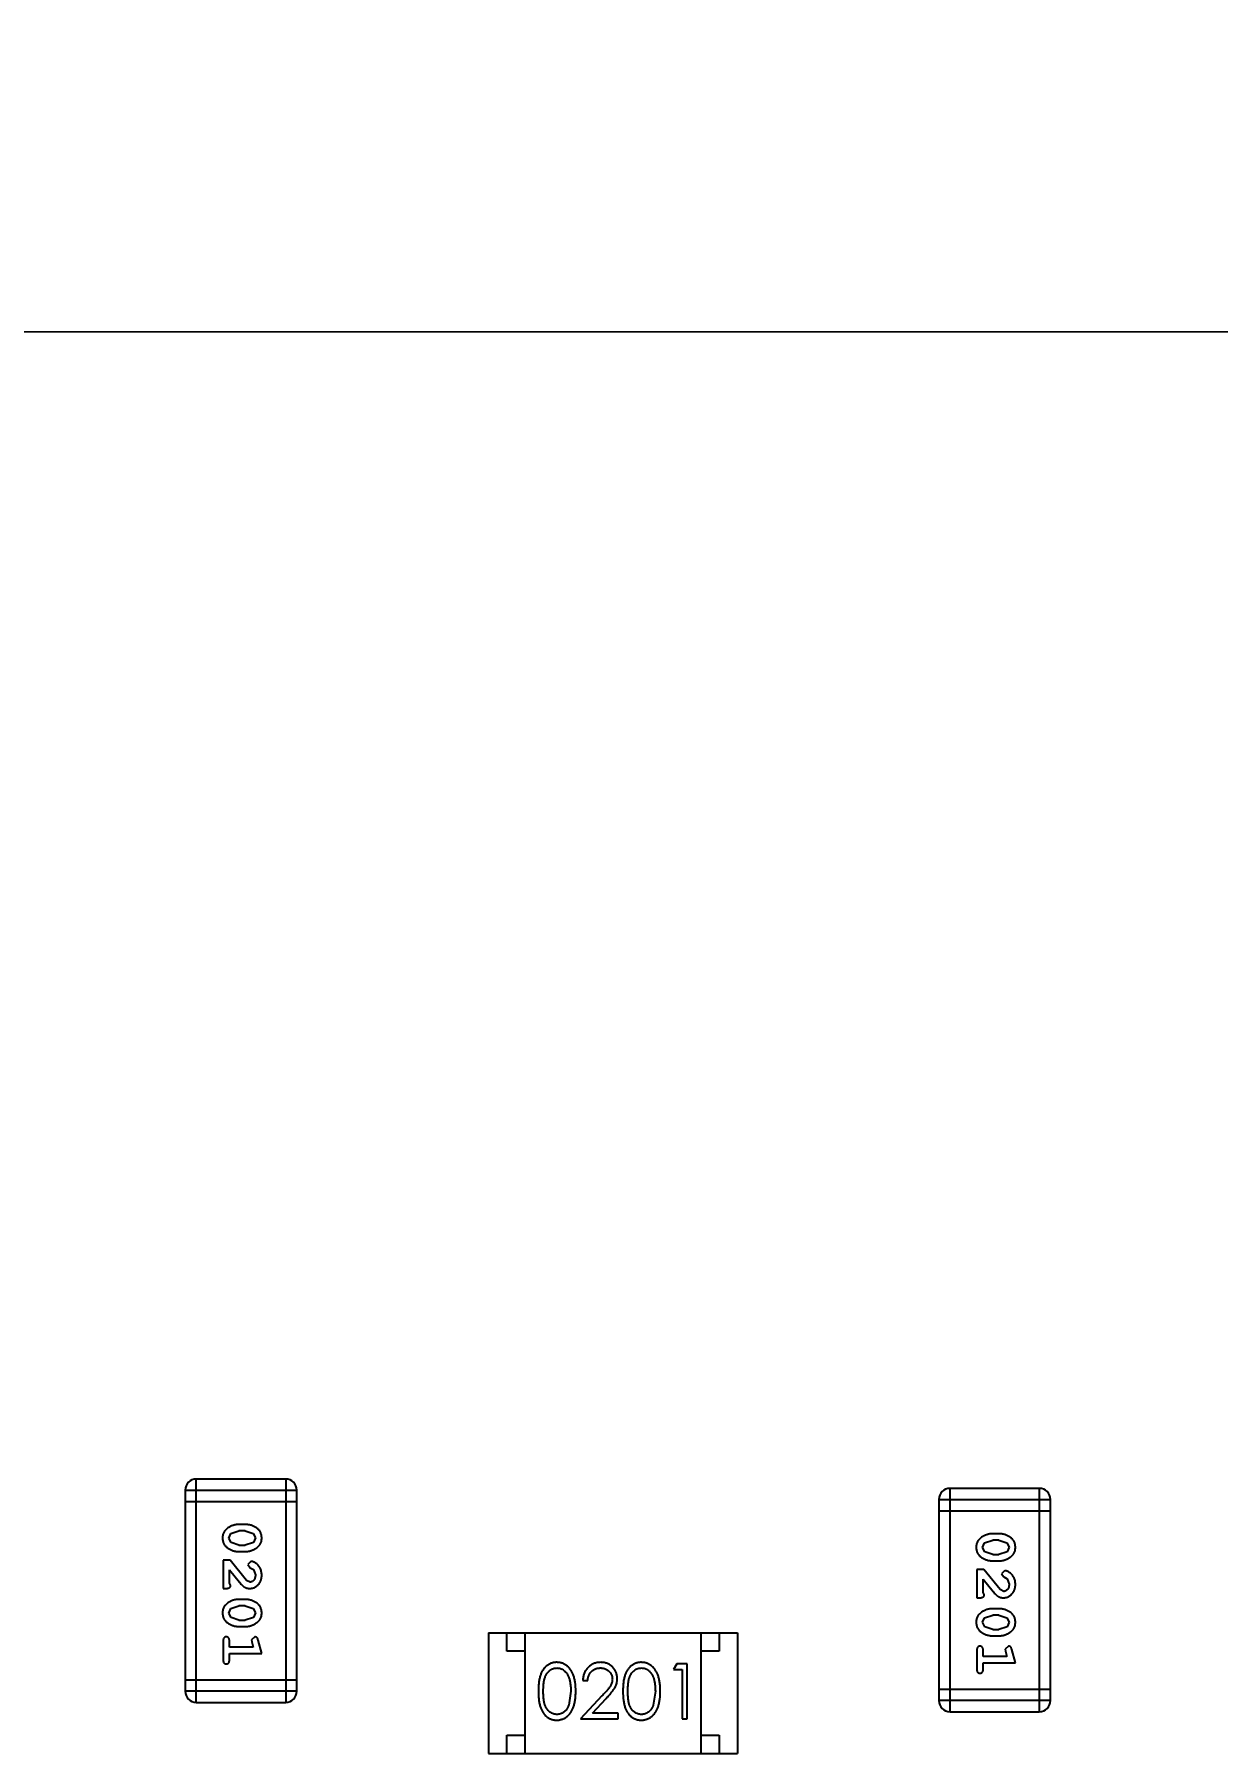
# Model space of a CAD drawing. Header units: millimetres. Extents: x -67 to 102, y -58 to 29.
# Drawn here: x 53.319 to 56.549, y 3.088 to 7.779 of the extents above; entities that cross this region are included whole.
import ezdxf

# ---------------------------------------------------------------- set-up
doc = ezdxf.new("R2010")
doc.units = ezdxf.units.MM
doc.header["$LTSCALE"] = 1.21
doc.header["$MEASUREMENT"] = 0
doc.header["$PDMODE"] = 3
doc.header["$PDSIZE"] = 0.3125
doc.layers.get('0').update_dxf_attribs({"linetype": 'CONTINUOUS'})
doc.layers.get('DEFPOINTS').update_dxf_attribs({"linetype": 'CONTINUOUS'})
doc.layers.add('Dim', color=3, linetype='CONTINUOUS', lineweight=25)
doc.styles.get("Standard").update_dxf_attribs({"font": 'txt', "width": 0.8})
doc.dimstyles.get("Standard").update_dxf_attribs({"dimtxt": 0.15625, "dimasz": 0.1875, "dimexe": 0.125, "dimexo": 0.0625, "dimgap": 0.09, "dimtad": 0, "dimtih": 1, "dimtoh": 1, "dimzin": 4, "dimdsep": 46, "dimtxsty": 'Standard', "dimblk": '_FILLED', "dimblk1": '_FILLED', "dimblk2": '_FILLED', "dimcen": 0.09, "dimazin": 1, "dimtp": 0.01, "dimtm": 0.01, "dimtfac": 1, "dimtofl": 0, "dimtmove": 0, "dimatfit": 3, "dimldrblk": '_FILLED', "dimfxl": 1, "dimtolj": 1, "dimtzin": 4, "dimarcsym": 0})

# ---------------------------------------------------------------- blocks, each defined once
blk = doc.blocks.new('_FILLED')
at = {"color": 0, "linetype": 'ByBlock'}
blk.add_solid([(0, 0), (-1, 0.1667), (-1, -0.1667)], dxfattribs=at)
blk = doc.blocks.new('*D35')
at = {"color": 0, "linetype": 'ByBlock', "lineweight": -2}
for p, q in [((47.5921, 4.0222), (47.5921, 16.9785)), ((76.5924, 4.0237), (76.5924, 16.9785)), ((47.5921, 16.8535), (59.0689, 16.8535)), ((76.5924, 16.8535), (65.1156, 16.8535))]:
    blk.add_line(p, q, dxfattribs=at)
at = {"layer": 'DEFPOINTS', "color": 0, "linetype": 'ByBlock'}
for p in [(47.5921, 3.9597), (76.5924, 3.9612)]:
    blk.add_point(p, dxfattribs=at)
at = {"color": 0, "linetype": 'ByBlock', "lineweight": -2, "xscale": 2, "yscale": 2, "zscale": 2, "rotation": 180}
blk.add_blockref('_FILLED', (47.5921, 16.8535), dxfattribs=at)
at = {"color": 0, "linetype": 'ByBlock', "lineweight": -2, "xscale": 2, "yscale": 2, "zscale": 2}
blk.add_blockref('_FILLED', (76.5924, 16.8535), dxfattribs=at)
at = {"color": 0, "linetype": 'ByBlock', "lineweight": -2, "insert": (62.0923, 16.8535), "char_height": 2, "attachment_point": 5}
blk.add_mtext('\\A1;29.00', dxfattribs=at)
blk = doc.blocks.new('*D39')
at = {"color": 0, "linetype": 'ByBlock', "lineweight": -2}
for p, q in [((44.5924, 6.0237), (44.5924, 21.1013)), ((79.601, 6.0237), (79.601, 21.1013)), ((44.5924, 20.9763), (59.74, 20.9763)), ((79.601, 20.9763), (64.4534, 20.9763))]:
    blk.add_line(p, q, dxfattribs=at)
at = {"layer": 'DEFPOINTS', "color": 0, "linetype": 'ByBlock'}
for p in [(44.5924, 5.9612), (79.601, 5.9612)]:
    blk.add_point(p, dxfattribs=at)
at = {"color": 0, "linetype": 'ByBlock', "lineweight": -2, "xscale": 2, "yscale": 2, "zscale": 2, "rotation": 180}
blk.add_blockref('_FILLED', (44.5924, 20.9763), dxfattribs=at)
at = {"color": 0, "linetype": 'ByBlock', "lineweight": -2, "xscale": 2, "yscale": 2, "zscale": 2}
blk.add_blockref('_FILLED', (79.601, 20.9763), dxfattribs=at)
at = {"color": 0, "linetype": 'ByBlock', "lineweight": -2, "insert": (62.0967, 20.9763), "char_height": 2, "attachment_point": 5}
blk.add_mtext('\\A1;35.0', dxfattribs=at)

msp = doc.modelspace()

# ---------------------------------------------------------------- linework, layer by layer
at = {"color": 7, "linetype": 'Continuous'}
for p, q in [((78.5924, 6.9612), (45.5924, 6.9698)), ((53.7309, 3.8065), (53.7309, 3.2578)), ((53.7309, 3.8065), (54.0357, 3.8065)), ((53.7614, 3.2273), (53.7614, 3.8369)), ((54.0053, 3.8369), (53.7614, 3.8369)), ((54.0053, 3.8369), (54.0053, 3.2273)), ((54.0357, 3.2578), (54.0357, 3.8065)), ((55.8188, 3.2019), (55.8188, 3.8115)), ((56.0626, 3.8115), (55.8188, 3.8115)), ((56.0626, 3.8115), (56.0626, 3.2019)), ((53.7309, 3.776), (54.0357, 3.776)), ((55.7883, 3.7811), (55.7883, 3.2324)), ((55.7883, 3.7811), (56.0931, 3.7811)), ((56.0931, 3.2324), (56.0931, 3.7811)), ((53.8954, 3.713), (53.8776, 3.713)), ((55.7883, 3.7506), (56.0931, 3.7506)), ((53.8503, 3.676), (53.8556, 3.6881)), ((53.8561, 3.6637), (53.8503, 3.676)), ((53.8556, 3.6881), (53.8779, 3.6957)), ((53.8779, 3.6564), (53.8561, 3.6637)), ((53.8951, 3.6957), (53.8779, 3.6957)), ((53.8951, 3.6957), (53.9169, 3.6885)), ((53.9174, 3.664), (53.8951, 3.6564)), ((53.9169, 3.6885), (53.9227, 3.6761)), ((53.9227, 3.6761), (53.9174, 3.664)), ((55.9077, 3.6506), (55.913, 3.6627)), ((55.913, 3.6627), (55.9353, 3.6703)), ((55.9527, 3.6877), (55.935, 3.6877)), ((55.9525, 3.6703), (55.9353, 3.6703)), ((55.9525, 3.6703), (55.9742, 3.6631)), ((55.9742, 3.6631), (55.98, 3.6507)), ((53.8346, 3.6155), (53.8346, 3.5384)), ((53.8534, 3.6155), (53.8346, 3.6155)), ((53.8984, 3.5605), (53.8534, 3.6155)), ((53.8776, 3.6391), (53.8954, 3.6391)), ((53.8779, 3.6564), (53.8951, 3.6564)), ((55.9135, 3.6383), (55.9077, 3.6506)), ((55.9353, 3.631), (55.9135, 3.6383)), ((55.935, 3.6137), (55.9527, 3.6137)), ((55.9353, 3.631), (55.9525, 3.631)), ((55.9748, 3.6386), (55.9525, 3.631)), ((55.98, 3.6507), (55.9748, 3.6386)), ((53.8519, 3.5526), (53.8519, 3.5888)), ((53.8519, 3.5888), (53.8789, 3.5552)), ((53.9106, 3.6124), (53.9022, 3.6035)), ((53.9022, 3.6035), (53.9088, 3.5951)), ((53.9088, 3.5951), (53.9173, 3.5901)), ((53.9173, 3.5901), (53.9227, 3.5752)), ((55.8919, 3.5901), (55.8919, 3.513)), ((55.9108, 3.5901), (55.8919, 3.5901)), ((55.9558, 3.5351), (55.9108, 3.5901)), ((55.968, 3.587), (55.9596, 3.5781)), ((55.9596, 3.5781), (55.9661, 3.5697)), ((55.9661, 3.5697), (55.9747, 3.5647)), ((53.8346, 3.5384), (53.8424, 3.5384)), ((53.855, 3.5471), (53.8519, 3.5526)), ((53.9081, 3.5557), (53.8984, 3.5605)), ((55.9092, 3.5272), (55.9092, 3.5634)), ((55.9092, 3.5634), (55.9363, 3.5298)), ((55.9124, 3.5217), (55.9092, 3.5272)), ((55.9655, 3.5303), (55.9558, 3.5351)), ((55.9747, 3.5647), (55.98, 3.5498)), ((53.8503, 3.4714), (53.8556, 3.4836)), ((53.8556, 3.4836), (53.8779, 3.4912)), ((53.8954, 3.5085), (53.8776, 3.5085)), ((53.8951, 3.4912), (53.8779, 3.4912)), ((53.8951, 3.4912), (53.9169, 3.484)), ((53.9169, 3.484), (53.9227, 3.4716)), ((55.8919, 3.513), (55.8998, 3.513)), ((55.9527, 3.4831), (55.935, 3.4831)), ((53.8561, 3.4592), (53.8503, 3.4714)), ((53.8779, 3.4519), (53.8561, 3.4592)), ((53.8776, 3.4346), (53.8954, 3.4346)), ((53.8779, 3.4519), (53.8951, 3.4519)), ((53.9174, 3.4595), (53.8951, 3.4519)), ((53.9227, 3.4716), (53.9174, 3.4595)), ((55.9077, 3.4461), (55.913, 3.4582)), ((55.9135, 3.4338), (55.9077, 3.4461)), ((55.913, 3.4582), (55.9353, 3.4658)), ((55.9353, 3.4265), (55.9135, 3.4338)), ((55.9525, 3.4658), (55.9353, 3.4658)), ((55.9353, 3.4265), (55.9525, 3.4265)), ((55.9525, 3.4658), (55.9742, 3.4586)), ((55.9748, 3.4341), (55.9525, 3.4265)), ((55.9742, 3.4586), (55.98, 3.4462)), ((55.98, 3.4462), (55.9748, 3.4341)), ((53.8346, 3.3953), (53.8346, 3.3434)), ((53.8519, 3.378), (53.8519, 3.3953)), ((53.9209, 3.4063), (53.9117, 3.3984)), ((53.9117, 3.3984), (53.9127, 3.393)), ((53.9127, 3.393), (53.9168, 3.378)), ((53.94, 3.3607), (53.9301, 3.3972)), ((54.5591, 3.4177), (54.5591, 3.0877)), ((54.5591, 3.4177), (55.2391, 3.4177)), ((54.6091, 3.3677), (54.6091, 3.4177)), ((54.6591, 3.0877), (54.6591, 3.4177)), ((55.1391, 3.0877), (55.1391, 3.4177)), ((55.1891, 3.4177), (55.1891, 3.3677)), ((55.2391, 3.4177), (55.2391, 3.0877)), ((55.935, 3.4092), (55.9527, 3.4092)), ((55.9783, 3.3809), (55.969, 3.373)), ((53.9168, 3.378), (53.8519, 3.378)), ((53.8519, 3.3434), (53.8519, 3.3607)), ((53.8519, 3.3607), (53.94, 3.3607)), ((54.6591, 3.3677), (54.6091, 3.3677)), ((55.0732, 3.333), (55.0644, 3.3176)), ((55.1009, 3.333), (55.0732, 3.333)), ((55.1009, 3.183), (55.1009, 3.333)), ((55.1891, 3.3677), (55.1391, 3.3677)), ((55.8919, 3.3699), (55.8919, 3.318)), ((55.9092, 3.3526), (55.9092, 3.3699)), ((55.9742, 3.3526), (55.9092, 3.3526)), ((55.9092, 3.318), (55.9092, 3.3353)), ((55.9092, 3.3353), (55.9973, 3.3353)), ((55.969, 3.373), (55.9701, 3.3676)), ((55.9701, 3.3676), (55.9742, 3.3526)), ((55.9973, 3.3353), (55.9875, 3.3718)), ((54.0357, 3.2883), (53.7309, 3.2883)), ((54.8163, 3.2868), (54.8298, 3.2868)), ((55.0644, 3.3176), (55.0875, 3.3176)), ((55.0875, 3.3176), (55.0875, 3.183)), ((54.0357, 3.2578), (53.7309, 3.2578)), ((54.7836, 3.258), (54.7779, 3.2203)), ((54.8687, 3.245), (54.8105, 3.183)), ((54.8427, 3.1983), (54.8802, 3.2384)), ((55.0144, 3.258), (55.0087, 3.2203)), ((56.0931, 3.2629), (55.7883, 3.2629)), ((53.7614, 3.2273), (54.0053, 3.2273)), ((54.9125, 3.1983), (54.8427, 3.1983)), ((54.9125, 3.183), (54.9125, 3.1983)), ((56.0931, 3.2324), (55.7883, 3.2324)), ((55.8188, 3.2019), (56.0626, 3.2019)), ((54.8105, 3.183), (54.9125, 3.183)), ((55.0875, 3.183), (55.1009, 3.183)), ((54.6091, 3.0877), (54.6091, 3.1377)), ((54.6091, 3.1377), (54.6591, 3.1377)), ((55.1391, 3.1377), (55.1891, 3.1377)), ((55.1891, 3.1377), (55.1891, 3.0877)), ((54.5591, 3.0877), (55.2391, 3.0877))]:
    msp.add_line(p, q, dxfattribs=at)
for centre, start, end in [((53.7614, 3.8065), 90, 180), ((54.0053, 3.8065), 0, 90), ((55.8188, 3.7811), 90, 180), ((56.0626, 3.7811), 0, 90), ((53.7614, 3.2578), 180, 270), ((54.0053, 3.2578), 270, 0), ((55.8188, 3.2324), 180, 270), ((56.0626, 3.2324), 270, 0)]:
    msp.add_arc(centre, 0.0305, start, end, dxfattribs=at)
for points, knots in [([(53.8776, 3.713), (53.8765, 3.713), (53.8744, 3.713), (53.8712, 3.7127), (53.8681, 3.7122), (53.865, 3.7115), (53.862, 3.7106), (53.859, 3.7095), (53.856, 3.7082), (53.8531, 3.7068), (53.8504, 3.7052), (53.8478, 3.7036), (53.8455, 3.7019), (53.8434, 3.7003), (53.8416, 3.6986), (53.8399, 3.6969), (53.8385, 3.6951), (53.8369, 3.6928), (53.8353, 3.6896), (53.834, 3.6854), (53.8331, 3.6808), (53.833, 3.6776), (53.833, 3.676)], [0, 0, 0, 0, 0.049886, 0.09882, 0.148132, 0.19689, 0.246038, 0.295176, 0.345305, 0.395692, 0.445312, 0.491875, 0.535813, 0.577009, 0.616081, 0.652689, 0.687585, 0.720206, 0.785062, 0.85223, 0.923759, 1, 1, 1, 1]), ([(53.94, 3.6762), (53.9399, 3.6777), (53.9399, 3.6805), (53.9391, 3.6846), (53.938, 3.6884), (53.9364, 3.692), (53.9344, 3.6953), (53.9319, 3.6983), (53.9289, 3.7011), (53.9255, 3.7036), (53.9219, 3.7058), (53.9182, 3.7077), (53.9145, 3.7094), (53.9108, 3.7107), (53.907, 3.7118), (53.9031, 3.7125), (53.8993, 3.713), (53.8967, 3.713), (53.8954, 3.713)], [0, 0, 0, 0, 0.06692, 0.130834, 0.19258, 0.252759, 0.312631, 0.373411, 0.436359, 0.501894, 0.568244, 0.632472, 0.69556, 0.757163, 0.818592, 0.878885, 0.939235, 1, 1, 1, 1]), ([(53.833, 3.676), (53.833, 3.6746), (53.8331, 3.6717), (53.8338, 3.6676), (53.8349, 3.6638), (53.8365, 3.6602), (53.8386, 3.6569), (53.8411, 3.6539), (53.844, 3.6511), (53.8474, 3.6486), (53.851, 3.6464), (53.8547, 3.6445), (53.8584, 3.6428), (53.8622, 3.6414), (53.866, 3.6404), (53.8698, 3.6396), (53.8737, 3.6392), (53.8763, 3.6391), (53.8776, 3.6391)], [0, 0, 0, 0, 0.067217, 0.131051, 0.19272, 0.252824, 0.312745, 0.373449, 0.436041, 0.501494, 0.567761, 0.632087, 0.695096, 0.757109, 0.817993, 0.878657, 0.939311, 1, 1, 1, 1]), ([(53.8954, 3.6391), (53.8964, 3.6391), (53.8986, 3.6392), (53.9018, 3.6395), (53.9049, 3.64), (53.908, 3.6407), (53.9111, 3.6416), (53.9141, 3.6427), (53.917, 3.644), (53.9199, 3.6455), (53.9226, 3.6471), (53.9252, 3.6487), (53.9275, 3.6504), (53.9296, 3.652), (53.9315, 3.6538), (53.9331, 3.6555), (53.9345, 3.6572), (53.9361, 3.6596), (53.9377, 3.6627), (53.939, 3.6669), (53.9398, 3.6715), (53.9399, 3.6746), (53.94, 3.6762)], [0, 0, 0, 0, 0.049855, 0.099516, 0.148482, 0.19758, 0.246804, 0.296268, 0.346517, 0.397047, 0.446826, 0.49336, 0.537801, 0.579207, 0.617974, 0.654833, 0.689171, 0.722088, 0.786392, 0.853518, 0.924186, 1, 1, 1, 1]), ([(55.935, 3.6877), (55.9339, 3.6876), (55.9318, 3.6876), (55.9286, 3.6873), (55.9255, 3.6868), (55.9224, 3.6861), (55.9193, 3.6852), (55.9163, 3.6841), (55.9134, 3.6828), (55.9105, 3.6814), (55.9078, 3.6798), (55.9052, 3.6782), (55.9029, 3.6765), (55.9008, 3.6749), (55.8989, 3.6732), (55.8973, 3.6715), (55.8959, 3.6697), (55.8943, 3.6674), (55.8926, 3.6642), (55.8913, 3.66), (55.8905, 3.6554), (55.8904, 3.6523), (55.8904, 3.6506)], [0, 0, 0, 0, 0.049886, 0.09882, 0.148132, 0.19689, 0.246038, 0.295176, 0.345305, 0.395692, 0.445312, 0.491875, 0.535813, 0.577009, 0.616081, 0.652689, 0.687585, 0.720206, 0.785062, 0.85223, 0.923759, 1, 1, 1, 1]), ([(55.9973, 3.6509), (55.9973, 3.6523), (55.9972, 3.6551), (55.9965, 3.6592), (55.9954, 3.663), (55.9938, 3.6666), (55.9917, 3.6699), (55.9892, 3.6729), (55.9863, 3.6757), (55.9829, 3.6782), (55.9793, 3.6804), (55.9756, 3.6823), (55.9719, 3.684), (55.9681, 3.6853), (55.9643, 3.6864), (55.9605, 3.6871), (55.9566, 3.6876), (55.954, 3.6876), (55.9527, 3.6877)], [0, 0, 0, 0, 0.06692, 0.130834, 0.19258, 0.252759, 0.312631, 0.373411, 0.436359, 0.501894, 0.568244, 0.632472, 0.69556, 0.757163, 0.818592, 0.878885, 0.939235, 1, 1, 1, 1]), ([(55.8904, 3.6506), (55.8904, 3.6492), (55.8905, 3.6463), (55.8912, 3.6423), (55.8923, 3.6384), (55.8939, 3.6348), (55.8959, 3.6315), (55.8984, 3.6285), (55.9014, 3.6257), (55.9048, 3.6232), (55.9084, 3.621), (55.912, 3.6191), (55.9158, 3.6174), (55.9195, 3.6161), (55.9233, 3.615), (55.9272, 3.6143), (55.9311, 3.6138), (55.9337, 3.6137), (55.935, 3.6137)], [0, 0, 0, 0, 0.067217, 0.131051, 0.19272, 0.252824, 0.312745, 0.373449, 0.436041, 0.501494, 0.567761, 0.632087, 0.695096, 0.757109, 0.817993, 0.878657, 0.939311, 1, 1, 1, 1]), ([(55.9527, 3.6137), (55.9538, 3.6137), (55.9559, 3.6138), (55.9591, 3.6141), (55.9623, 3.6146), (55.9654, 3.6153), (55.9684, 3.6162), (55.9714, 3.6173), (55.9744, 3.6186), (55.9773, 3.6201), (55.98, 3.6217), (55.9826, 3.6233), (55.9849, 3.625), (55.987, 3.6267), (55.9888, 3.6284), (55.9905, 3.6301), (55.9919, 3.6318), (55.9935, 3.6342), (55.9951, 3.6374), (55.9964, 3.6415), (55.9972, 3.6461), (55.9973, 3.6492), (55.9973, 3.6509)], [0, 0, 0, 0, 0.049855, 0.099516, 0.148482, 0.19758, 0.246804, 0.296268, 0.346517, 0.397047, 0.446826, 0.49336, 0.537801, 0.579207, 0.617974, 0.654833, 0.689171, 0.722088, 0.786392, 0.853518, 0.924186, 1, 1, 1, 1]), ([(53.9072, 3.5384), (53.9083, 3.5385), (53.9105, 3.5385), (53.9138, 3.539), (53.9169, 3.5398), (53.9198, 3.5409), (53.9227, 3.5424), (53.9254, 3.5442), (53.928, 3.5463), (53.9304, 3.5487), (53.9327, 3.5513), (53.9346, 3.5542), (53.9363, 3.5572), (53.9377, 3.5604), (53.9387, 3.5639), (53.9394, 3.5674), (53.9399, 3.5712), (53.9399, 3.5738), (53.94, 3.5751)], [0, 0, 0, 0, 0.060981, 0.120256, 0.178148, 0.236115, 0.293993, 0.352864, 0.413358, 0.476056, 0.539296, 0.602396, 0.665116, 0.728325, 0.792919, 0.859317, 0.928302, 1, 1, 1, 1]), ([(53.9227, 3.5752), (53.9226, 3.5738), (53.9225, 3.5711), (53.9217, 3.5673), (53.9203, 3.5639), (53.9184, 3.561), (53.9161, 3.5587), (53.9136, 3.557), (53.9109, 3.5559), (53.9091, 3.5558), (53.9081, 3.5557)], [0, 0, 0, 0, 0.156344, 0.299348, 0.4327, 0.561, 0.682299, 0.791883, 0.89611, 1, 1, 1, 1]), ([(53.94, 3.5751), (53.9399, 3.5768), (53.9398, 3.5802), (53.9389, 3.5851), (53.9375, 3.5898), (53.9355, 3.5943), (53.9331, 3.5985), (53.9302, 3.6021), (53.927, 3.6053), (53.9234, 3.6078), (53.9198, 3.6097), (53.9165, 3.6112), (53.9135, 3.6121), (53.9115, 3.6123), (53.9106, 3.6124)], [0, 0, 0, 0, 0.098286, 0.193983, 0.289056, 0.384352, 0.477435, 0.566197, 0.652355, 0.737986, 0.818188, 0.887401, 0.94802, 1, 1, 1, 1]), ([(55.9973, 3.5497), (55.9973, 3.5514), (55.9972, 3.5548), (55.9963, 3.5597), (55.9949, 3.5644), (55.9929, 3.5689), (55.9905, 3.5731), (55.9876, 3.5767), (55.9843, 3.5799), (55.9808, 3.5824), (55.9772, 3.5844), (55.9739, 3.5858), (55.9709, 3.5868), (55.9689, 3.5869), (55.968, 3.587)], [0, 0, 0, 0, 0.098286, 0.193983, 0.289056, 0.384352, 0.477435, 0.566197, 0.652355, 0.737986, 0.818188, 0.887401, 0.94802, 1, 1, 1, 1]), ([(53.8424, 3.5384), (53.8435, 3.5384), (53.8455, 3.5385), (53.8482, 3.5389), (53.8504, 3.5396), (53.8522, 3.5407), (53.8535, 3.542), (53.8544, 3.5435), (53.8549, 3.5452), (53.855, 3.5464), (53.855, 3.5471)], [0, 0, 0, 0, 0.1844, 0.34094, 0.473574, 0.586824, 0.690029, 0.789175, 0.890445, 1, 1, 1, 1]), ([(53.8789, 3.5552), (53.8797, 3.5543), (53.8812, 3.5526), (53.8834, 3.5502), (53.8855, 3.5481), (53.8875, 3.5463), (53.8894, 3.5446), (53.8911, 3.5433), (53.8928, 3.5422), (53.8948, 3.5411), (53.8974, 3.54), (53.9005, 3.5391), (53.9038, 3.5385), (53.9061, 3.5385), (53.9072, 3.5384)], [0, 0, 0, 0, 0.103002, 0.197728, 0.285279, 0.365235, 0.437224, 0.502446, 0.560545, 0.611446, 0.707576, 0.80349, 0.900532, 1, 1, 1, 1]), ([(55.8998, 3.513), (55.9009, 3.5131), (55.9028, 3.5131), (55.9056, 3.5135), (55.9078, 3.5142), (55.9095, 3.5153), (55.9108, 3.5166), (55.9117, 3.5181), (55.9123, 3.5198), (55.9124, 3.521), (55.9124, 3.5217)], [0, 0, 0, 0, 0.1844, 0.34094, 0.473574, 0.586824, 0.690029, 0.789175, 0.890445, 1, 1, 1, 1]), ([(55.9363, 3.5298), (55.9371, 3.5289), (55.9385, 3.5272), (55.9408, 3.5249), (55.9429, 3.5227), (55.9449, 3.5209), (55.9467, 3.5193), (55.9485, 3.5179), (55.9501, 3.5168), (55.9522, 3.5157), (55.9547, 3.5146), (55.9579, 3.5137), (55.9612, 3.5131), (55.9634, 3.5131), (55.9646, 3.513)], [0, 0, 0, 0, 0.103002, 0.197728, 0.285279, 0.365235, 0.437224, 0.502446, 0.560545, 0.611446, 0.707576, 0.80349, 0.900532, 1, 1, 1, 1]), ([(55.9646, 3.513), (55.9657, 3.5131), (55.9679, 3.5131), (55.9711, 3.5136), (55.9742, 3.5144), (55.9772, 3.5156), (55.9801, 3.517), (55.9828, 3.5188), (55.9854, 3.5209), (55.9878, 3.5233), (55.99, 3.526), (55.992, 3.5288), (55.9937, 3.5318), (55.995, 3.5351), (55.996, 3.5385), (55.9968, 3.542), (55.9973, 3.5458), (55.9973, 3.5484), (55.9973, 3.5497)], [0, 0, 0, 0, 0.060981, 0.120256, 0.178148, 0.236115, 0.293993, 0.352864, 0.413358, 0.476056, 0.539296, 0.602396, 0.665116, 0.728325, 0.792919, 0.859317, 0.928302, 1, 1, 1, 1]), ([(55.98, 3.5498), (55.98, 3.5484), (55.9799, 3.5457), (55.9791, 3.5419), (55.9777, 3.5385), (55.9758, 3.5357), (55.9735, 3.5333), (55.971, 3.5316), (55.9683, 3.5305), (55.9664, 3.5304), (55.9655, 3.5303)], [0, 0, 0, 0, 0.156344, 0.299348, 0.4327, 0.561, 0.682299, 0.791883, 0.89611, 1, 1, 1, 1]), ([(53.8776, 3.5085), (53.8765, 3.5085), (53.8744, 3.5085), (53.8712, 3.5082), (53.8681, 3.5077), (53.865, 3.507), (53.862, 3.5061), (53.859, 3.505), (53.856, 3.5037), (53.8531, 3.5022), (53.8504, 3.5007), (53.8478, 3.499), (53.8455, 3.4974), (53.8434, 3.4958), (53.8416, 3.4941), (53.8399, 3.4924), (53.8385, 3.4906), (53.8369, 3.4883), (53.8353, 3.4851), (53.834, 3.4809), (53.8331, 3.4763), (53.833, 3.4731), (53.833, 3.4715)], [0, 0, 0, 0, 0.049886, 0.09882, 0.148132, 0.19689, 0.246038, 0.295176, 0.345305, 0.395692, 0.445312, 0.491875, 0.535813, 0.577009, 0.616081, 0.652689, 0.687585, 0.720206, 0.785062, 0.85223, 0.923759, 1, 1, 1, 1]), ([(53.94, 3.4717), (53.9399, 3.4732), (53.9399, 3.476), (53.9391, 3.4801), (53.938, 3.4839), (53.9364, 3.4875), (53.9344, 3.4908), (53.9319, 3.4938), (53.9289, 3.4966), (53.9255, 3.4991), (53.9219, 3.5013), (53.9182, 3.5032), (53.9145, 3.5049), (53.9108, 3.5062), (53.907, 3.5073), (53.9031, 3.508), (53.8993, 3.5084), (53.8967, 3.5085), (53.8954, 3.5085)], [0, 0, 0, 0, 0.06692, 0.130834, 0.19258, 0.252759, 0.312631, 0.373411, 0.436359, 0.501894, 0.568244, 0.632472, 0.69556, 0.757163, 0.818592, 0.878885, 0.939235, 1, 1, 1, 1]), ([(55.935, 3.4831), (55.9339, 3.4831), (55.9318, 3.4831), (55.9286, 3.4828), (55.9255, 3.4823), (55.9224, 3.4816), (55.9193, 3.4807), (55.9163, 3.4796), (55.9134, 3.4783), (55.9105, 3.4769), (55.9078, 3.4753), (55.9052, 3.4737), (55.9029, 3.472), (55.9008, 3.4704), (55.8989, 3.4687), (55.8973, 3.467), (55.8959, 3.4652), (55.8943, 3.4629), (55.8926, 3.4597), (55.8913, 3.4555), (55.8905, 3.4509), (55.8904, 3.4477), (55.8904, 3.4461)], [0, 0, 0, 0, 0.049886, 0.09882, 0.148132, 0.19689, 0.246038, 0.295176, 0.345305, 0.395692, 0.445312, 0.491875, 0.535813, 0.577009, 0.616081, 0.652689, 0.687585, 0.720206, 0.785062, 0.85223, 0.923759, 1, 1, 1, 1]), ([(55.9973, 3.4463), (55.9973, 3.4478), (55.9972, 3.4506), (55.9965, 3.4547), (55.9954, 3.4585), (55.9938, 3.4621), (55.9917, 3.4654), (55.9892, 3.4684), (55.9863, 3.4712), (55.9829, 3.4737), (55.9793, 3.4759), (55.9756, 3.4778), (55.9719, 3.4795), (55.9681, 3.4808), (55.9643, 3.4819), (55.9605, 3.4826), (55.9566, 3.4831), (55.954, 3.4831), (55.9527, 3.4831)], [0, 0, 0, 0, 0.06692, 0.130834, 0.19258, 0.252759, 0.312631, 0.373411, 0.436359, 0.501894, 0.568244, 0.632472, 0.69556, 0.757163, 0.818592, 0.878885, 0.939235, 1, 1, 1, 1]), ([(53.833, 3.4715), (53.833, 3.47), (53.8331, 3.4672), (53.8338, 3.4631), (53.8349, 3.4593), (53.8365, 3.4557), (53.8386, 3.4524), (53.8411, 3.4494), (53.844, 3.4466), (53.8474, 3.4441), (53.851, 3.4419), (53.8547, 3.4399), (53.8584, 3.4383), (53.8622, 3.4369), (53.866, 3.4359), (53.8698, 3.4351), (53.8737, 3.4347), (53.8763, 3.4346), (53.8776, 3.4346)], [0, 0, 0, 0, 0.067217, 0.131051, 0.19272, 0.252824, 0.312745, 0.373449, 0.436041, 0.501494, 0.567761, 0.632087, 0.695096, 0.757109, 0.817993, 0.878657, 0.939311, 1, 1, 1, 1]), ([(53.8954, 3.4346), (53.8964, 3.4346), (53.8986, 3.4347), (53.9018, 3.4349), (53.9049, 3.4355), (53.908, 3.4362), (53.9111, 3.4371), (53.9141, 3.4382), (53.917, 3.4395), (53.9199, 3.441), (53.9226, 3.4426), (53.9252, 3.4442), (53.9275, 3.4459), (53.9296, 3.4475), (53.9315, 3.4492), (53.9331, 3.451), (53.9345, 3.4527), (53.9361, 3.4551), (53.9377, 3.4582), (53.939, 3.4624), (53.9398, 3.4669), (53.9399, 3.4701), (53.94, 3.4717)], [0, 0, 0, 0, 0.049855, 0.099516, 0.148482, 0.19758, 0.246804, 0.296268, 0.346517, 0.397047, 0.446826, 0.49336, 0.537801, 0.579207, 0.617974, 0.654833, 0.689171, 0.722088, 0.786392, 0.853518, 0.924186, 1, 1, 1, 1]), ([(55.8904, 3.4461), (55.8904, 3.4447), (55.8905, 3.4418), (55.8912, 3.4377), (55.8923, 3.4339), (55.8939, 3.4303), (55.8959, 3.427), (55.8984, 3.424), (55.9014, 3.4212), (55.9048, 3.4187), (55.9084, 3.4165), (55.912, 3.4146), (55.9158, 3.4129), (55.9195, 3.4115), (55.9233, 3.4105), (55.9272, 3.4097), (55.9311, 3.4093), (55.9337, 3.4092), (55.935, 3.4092)], [0, 0, 0, 0, 0.067217, 0.131051, 0.19272, 0.252824, 0.312745, 0.373449, 0.436041, 0.501494, 0.567761, 0.632087, 0.695096, 0.757109, 0.817993, 0.878657, 0.939311, 1, 1, 1, 1]), ([(55.9527, 3.4092), (55.9538, 3.4092), (55.9559, 3.4093), (55.9591, 3.4096), (55.9623, 3.4101), (55.9654, 3.4108), (55.9684, 3.4117), (55.9714, 3.4128), (55.9744, 3.4141), (55.9773, 3.4156), (55.98, 3.4172), (55.9826, 3.4188), (55.9849, 3.4205), (55.987, 3.4221), (55.9888, 3.4239), (55.9905, 3.4256), (55.9919, 3.4273), (55.9935, 3.4297), (55.9951, 3.4328), (55.9964, 3.437), (55.9972, 3.4416), (55.9973, 3.4447), (55.9973, 3.4463)], [0, 0, 0, 0, 0.049855, 0.099516, 0.148482, 0.19758, 0.246804, 0.296268, 0.346517, 0.397047, 0.446826, 0.49336, 0.537801, 0.579207, 0.617974, 0.654833, 0.689171, 0.722088, 0.786392, 0.853518, 0.924186, 1, 1, 1, 1]), ([(53.8432, 3.4063), (53.8426, 3.4062), (53.8414, 3.4062), (53.8397, 3.4057), (53.8382, 3.4048), (53.8369, 3.4037), (53.8358, 3.4021), (53.8351, 3.4002), (53.8346, 3.3978), (53.8346, 3.3962), (53.8346, 3.3953)], [0, 0, 0, 0, 0.115051, 0.223278, 0.329269, 0.437893, 0.554681, 0.682591, 0.83103, 1, 1, 1, 1]), ([(53.8519, 3.3953), (53.8518, 3.3962), (53.8518, 3.3978), (53.8513, 3.4002), (53.8506, 3.4021), (53.8495, 3.4037), (53.8482, 3.4048), (53.8467, 3.4057), (53.845, 3.4062), (53.8438, 3.4062), (53.8432, 3.4063)], [0, 0, 0, 0, 0.169102, 0.317658, 0.446239, 0.563118, 0.671828, 0.776546, 0.884858, 1, 1, 1, 1]), ([(53.9301, 3.3972), (53.9298, 3.3981), (53.9294, 3.3996), (53.9285, 3.4017), (53.9276, 3.4034), (53.9266, 3.4045), (53.9254, 3.4054), (53.9241, 3.4059), (53.9226, 3.4062), (53.9215, 3.4063), (53.9209, 3.4063)], [0, 0, 0, 0, 0.187321, 0.344927, 0.475328, 0.579604, 0.674244, 0.773631, 0.882025, 1, 1, 1, 1]), ([(55.9006, 3.3809), (55.9, 3.3809), (55.8988, 3.3808), (55.8971, 3.3803), (55.8956, 3.3795), (55.8943, 3.3783), (55.8932, 3.3767), (55.8925, 3.3748), (55.892, 3.3725), (55.892, 3.3708), (55.8919, 3.3699)], [0, 0, 0, 0, 0.115051, 0.223278, 0.329269, 0.437893, 0.554681, 0.682591, 0.83103, 1, 1, 1, 1]), ([(55.9092, 3.3699), (55.9092, 3.3708), (55.9092, 3.3725), (55.9087, 3.3748), (55.908, 3.3767), (55.9069, 3.3783), (55.9056, 3.3794), (55.9041, 3.3803), (55.9024, 3.3808), (55.9012, 3.3809), (55.9006, 3.3809)], [0, 0, 0, 0, 0.169102, 0.317658, 0.446239, 0.563118, 0.671828, 0.776546, 0.884858, 1, 1, 1, 1]), ([(55.9875, 3.3718), (55.9872, 3.3727), (55.9867, 3.3743), (55.9859, 3.3763), (55.985, 3.378), (55.9839, 3.3792), (55.9828, 3.38), (55.9814, 3.3805), (55.9799, 3.3809), (55.9789, 3.3809), (55.9783, 3.3809)], [0, 0, 0, 0, 0.187321, 0.344927, 0.475328, 0.579604, 0.674244, 0.773631, 0.882025, 1, 1, 1, 1]), ([(53.8346, 3.3434), (53.8346, 3.3425), (53.8346, 3.3408), (53.8351, 3.3385), (53.8358, 3.3365), (53.8369, 3.3349), (53.8382, 3.3338), (53.8397, 3.3329), (53.8414, 3.3324), (53.8426, 3.3324), (53.8432, 3.3323)], [0, 0, 0, 0, 0.169012, 0.317488, 0.445429, 0.560977, 0.67065, 0.776666, 0.88492, 1, 1, 1, 1]), ([(53.8432, 3.3323), (53.8438, 3.3324), (53.845, 3.3324), (53.8467, 3.3329), (53.8482, 3.3338), (53.8495, 3.3349), (53.8506, 3.3365), (53.8513, 3.3384), (53.8518, 3.3408), (53.8518, 3.3425), (53.8519, 3.3434)], [0, 0, 0, 0, 0.11517, 0.223509, 0.328254, 0.438012, 0.553651, 0.682263, 0.830856, 1, 1, 1, 1]), ([(54.7453, 3.3368), (54.7441, 3.3368), (54.7418, 3.3368), (54.7383, 3.3363), (54.735, 3.3357), (54.7317, 3.3347), (54.7285, 3.3336), (54.7253, 3.3321), (54.7223, 3.3304), (54.7194, 3.3285), (54.7165, 3.3262), (54.7139, 3.3238), (54.7114, 3.3211), (54.7091, 3.3181), (54.7069, 3.3149), (54.7049, 3.3115), (54.7031, 3.3078), (54.7014, 3.3038), (54.6999, 3.2995), (54.6987, 3.2948), (54.6975, 3.2897), (54.6967, 3.2841), (54.696, 3.2782), (54.6955, 3.2718), (54.6952, 3.265), (54.6952, 3.2603), (54.6952, 3.2579)], [0, 0, 0, 0, 0.033742, 0.066533, 0.099153, 0.13154, 0.164087, 0.196563, 0.229707, 0.263315, 0.297504, 0.331686, 0.366482, 0.4021, 0.438958, 0.476748, 0.515985, 0.556589, 0.599519, 0.645765, 0.695487, 0.748721, 0.805687, 0.866754, 0.931405, 1, 1, 1, 1]), ([(54.7971, 3.2579), (54.797, 3.2602), (54.797, 3.2647), (54.7967, 3.2713), (54.7962, 3.2775), (54.7954, 3.2833), (54.7945, 3.2888), (54.7933, 3.2939), (54.7919, 3.2987), (54.7903, 3.3031), (54.7885, 3.3072), (54.7866, 3.311), (54.7844, 3.3146), (54.7822, 3.3179), (54.7798, 3.3209), (54.7772, 3.3237), (54.7745, 3.3262), (54.7716, 3.3284), (54.7687, 3.3304), (54.7656, 3.3321), (54.7624, 3.3336), (54.7591, 3.3347), (54.7558, 3.3357), (54.7524, 3.3363), (54.7489, 3.3367), (54.7465, 3.3368), (54.7453, 3.3368)], [0, 0, 0, 0, 0.065278, 0.127205, 0.186168, 0.241675, 0.294115, 0.343609, 0.390387, 0.434463, 0.476646, 0.517002, 0.555936, 0.593716, 0.630057, 0.665601, 0.700745, 0.734917, 0.768681, 0.802087, 0.834849, 0.867433, 0.900138, 0.932806, 0.966212, 1, 1, 1, 1]), ([(54.8652, 3.3368), (54.8635, 3.3368), (54.8603, 3.3367), (54.8554, 3.336), (54.8508, 3.3349), (54.8464, 3.3334), (54.8422, 3.3314), (54.8381, 3.329), (54.8343, 3.3261), (54.8308, 3.3228), (54.8275, 3.3192), (54.8246, 3.3153), (54.8222, 3.3111), (54.8202, 3.3067), (54.8185, 3.3021), (54.8174, 3.2972), (54.8166, 3.2921), (54.8164, 3.2886), (54.8163, 3.2868)], [0, 0, 0, 0, 0.06445, 0.126725, 0.187421, 0.247417, 0.306749, 0.366595, 0.427749, 0.490235, 0.553031, 0.614805, 0.676505, 0.738096, 0.801021, 0.864897, 0.931209, 1, 1, 1, 1]), ([(54.9105, 3.2922), (54.9105, 3.2937), (54.9104, 3.2966), (54.9098, 3.3009), (54.9088, 3.3051), (54.9075, 3.3091), (54.9057, 3.3129), (54.9035, 3.3166), (54.901, 3.3202), (54.898, 3.3236), (54.8948, 3.3267), (54.8913, 3.3294), (54.8875, 3.3317), (54.8836, 3.3336), (54.8793, 3.335), (54.8748, 3.336), (54.8701, 3.3367), (54.8669, 3.3368), (54.8652, 3.3368)], [0, 0, 0, 0, 0.06271, 0.123347, 0.183401, 0.242828, 0.302097, 0.36242, 0.423725, 0.487032, 0.550491, 0.612709, 0.674265, 0.73617, 0.799211, 0.863483, 0.930525, 1, 1, 1, 1]), ([(54.9761, 3.3368), (54.9749, 3.3368), (54.9726, 3.3368), (54.9691, 3.3363), (54.9657, 3.3357), (54.9624, 3.3347), (54.9592, 3.3336), (54.9561, 3.3321), (54.9531, 3.3304), (54.9501, 3.3285), (54.9473, 3.3262), (54.9446, 3.3238), (54.9422, 3.3211), (54.9399, 3.3181), (54.9377, 3.3149), (54.9357, 3.3115), (54.9339, 3.3078), (54.9322, 3.3038), (54.9307, 3.2995), (54.9294, 3.2948), (54.9283, 3.2897), (54.9275, 3.2841), (54.9268, 3.2782), (54.9263, 3.2718), (54.926, 3.265), (54.9259, 3.2603), (54.9259, 3.2579)], [0, 0, 0, 0, 0.033742, 0.066533, 0.099153, 0.13154, 0.164087, 0.196563, 0.229707, 0.263315, 0.297504, 0.331686, 0.366482, 0.4021, 0.438958, 0.476748, 0.515985, 0.556589, 0.599519, 0.645765, 0.695487, 0.748721, 0.805687, 0.866754, 0.931405, 1, 1, 1, 1]), ([(55.0278, 3.2579), (55.0278, 3.2602), (55.0278, 3.2647), (55.0275, 3.2713), (55.0269, 3.2775), (55.0262, 3.2833), (55.0252, 3.2888), (55.0241, 3.2939), (55.0227, 3.2987), (55.0211, 3.3031), (55.0192, 3.3072), (55.0173, 3.311), (55.0152, 3.3146), (55.013, 3.3179), (55.0106, 3.3209), (55.008, 3.3237), (55.0053, 3.3262), (55.0024, 3.3284), (54.9994, 3.3304), (54.9963, 3.3321), (54.9932, 3.3336), (54.9899, 3.3347), (54.9866, 3.3357), (54.9831, 3.3363), (54.9796, 3.3367), (54.9773, 3.3368), (54.9761, 3.3368)], [0, 0, 0, 0, 0.065278, 0.127205, 0.186168, 0.241675, 0.294115, 0.343609, 0.390387, 0.434463, 0.476646, 0.517002, 0.555936, 0.593716, 0.630057, 0.665601, 0.700745, 0.734917, 0.768681, 0.802087, 0.834849, 0.867433, 0.900138, 0.932806, 0.966212, 1, 1, 1, 1]), ([(54.7086, 3.258), (54.7086, 3.26), (54.7086, 3.2639), (54.7089, 3.2695), (54.7092, 3.2748), (54.7098, 3.2797), (54.7103, 3.2843), (54.7112, 3.2884), (54.7121, 3.2922), (54.7132, 3.2956), (54.7144, 3.2987), (54.7158, 3.3016), (54.7173, 3.3043), (54.7189, 3.3068), (54.7207, 3.3091), (54.7225, 3.3112), (54.7246, 3.3132), (54.7274, 3.3154), (54.7312, 3.3178), (54.7359, 3.3199), (54.7408, 3.3212), (54.7441, 3.3213), (54.7458, 3.3214)], [0, 0, 0, 0, 0.073302, 0.142286, 0.206253, 0.266017, 0.321612, 0.372532, 0.419497, 0.462398, 0.502825, 0.541489, 0.579034, 0.615143, 0.650298, 0.684912, 0.718701, 0.752189, 0.817245, 0.879117, 0.939613, 1, 1, 1, 1]), ([(54.7458, 3.3214), (54.7474, 3.3213), (54.7507, 3.3212), (54.7555, 3.3199), (54.7602, 3.3178), (54.7639, 3.3154), (54.7668, 3.3132), (54.7688, 3.3111), (54.7708, 3.3089), (54.7726, 3.3064), (54.7743, 3.3037), (54.7758, 3.3008), (54.7773, 3.2976), (54.7786, 3.2942), (54.7798, 3.2905), (54.7809, 3.2866), (54.7817, 3.2824), (54.7824, 3.278), (54.7829, 3.2734), (54.7834, 3.2685), (54.7835, 3.2633), (54.7836, 3.2598), (54.7836, 3.258)], [0, 0, 0, 0, 0.059689, 0.119507, 0.181075, 0.246162, 0.279894, 0.314468, 0.350403, 0.387474, 0.426147, 0.466624, 0.508745, 0.553328, 0.600058, 0.649177, 0.700552, 0.754894, 0.811825, 0.871514, 0.934319, 1, 1, 1, 1]), ([(54.8298, 3.2868), (54.8299, 3.2881), (54.8301, 3.2907), (54.8309, 3.2945), (54.8318, 3.2981), (54.8331, 3.3014), (54.8346, 3.3045), (54.8363, 3.3073), (54.8383, 3.31), (54.8406, 3.3124), (54.843, 3.3145), (54.8457, 3.3164), (54.8484, 3.3179), (54.8514, 3.3192), (54.8544, 3.3202), (54.8577, 3.3209), (54.8611, 3.3213), (54.8634, 3.3214), (54.8645, 3.3214)], [0, 0, 0, 0, 0.073648, 0.143686, 0.210962, 0.275557, 0.338064, 0.399311, 0.4594, 0.51934, 0.579024, 0.637809, 0.695959, 0.754122, 0.813113, 0.873453, 0.935561, 1, 1, 1, 1]), ([(54.8645, 3.3214), (54.8657, 3.3214), (54.8679, 3.3213), (54.8711, 3.3209), (54.8742, 3.3202), (54.8772, 3.3192), (54.88, 3.318), (54.8827, 3.3164), (54.8853, 3.3146), (54.8877, 3.3125), (54.8899, 3.3102), (54.8918, 3.3078), (54.8934, 3.3053), (54.8948, 3.3026), (54.8958, 3.2999), (54.8965, 3.297), (54.897, 3.2941), (54.897, 3.292), (54.8971, 3.291)], [0, 0, 0, 0, 0.068027, 0.133505, 0.19695, 0.26027, 0.322741, 0.384982, 0.448465, 0.513424, 0.578224, 0.640011, 0.700094, 0.760067, 0.819012, 0.877878, 0.938035, 1, 1, 1, 1]), ([(54.8971, 3.291), (54.897, 3.2894), (54.8969, 3.2862), (54.8958, 3.2814), (54.8941, 3.2767), (54.8922, 3.2729), (54.8901, 3.2698), (54.8882, 3.2671), (54.8859, 3.2642), (54.8832, 3.2609), (54.8801, 3.2574), (54.8767, 3.2535), (54.8728, 3.2494), (54.8701, 3.2465), (54.8687, 3.245)], [0, 0, 0, 0, 0.088014, 0.174976, 0.2638, 0.355443, 0.406413, 0.465519, 0.533076, 0.609353, 0.693899, 0.787171, 0.889197, 1, 1, 1, 1]), ([(54.8802, 3.2384), (54.8816, 3.2399), (54.8844, 3.2429), (54.8883, 3.2473), (54.8919, 3.2514), (54.8951, 3.2553), (54.898, 3.2589), (54.9004, 3.2623), (54.9025, 3.2654), (54.9049, 3.2693), (54.9072, 3.274), (54.9091, 3.2799), (54.9103, 3.286), (54.9105, 3.2901), (54.9105, 3.2922)], [0, 0, 0, 0, 0.09953, 0.192079, 0.277712, 0.357454, 0.429648, 0.495771, 0.555538, 0.608657, 0.707578, 0.804328, 0.901298, 1, 1, 1, 1]), ([(54.9394, 3.258), (54.9394, 3.26), (54.9394, 3.2639), (54.9397, 3.2695), (54.94, 3.2748), (54.9405, 3.2797), (54.9411, 3.2843), (54.9419, 3.2884), (54.9429, 3.2922), (54.9439, 3.2956), (54.9452, 3.2987), (54.9465, 3.3016), (54.948, 3.3043), (54.9497, 3.3068), (54.9514, 3.3091), (54.9533, 3.3112), (54.9553, 3.3132), (54.9582, 3.3154), (54.9619, 3.3178), (54.9666, 3.3199), (54.9715, 3.3212), (54.9749, 3.3213), (54.9765, 3.3214)], [0, 0, 0, 0, 0.073302, 0.142286, 0.206253, 0.266017, 0.321612, 0.372532, 0.419497, 0.462398, 0.502825, 0.541489, 0.579034, 0.615143, 0.650298, 0.684912, 0.718701, 0.752189, 0.817245, 0.879117, 0.939613, 1, 1, 1, 1]), ([(54.9765, 3.3214), (54.9782, 3.3213), (54.9814, 3.3212), (54.9863, 3.3199), (54.991, 3.3178), (54.9947, 3.3154), (54.9976, 3.3132), (54.9996, 3.3111), (55.0016, 3.3089), (55.0034, 3.3064), (55.0051, 3.3037), (55.0066, 3.3008), (55.0081, 3.2976), (55.0094, 3.2942), (55.0105, 3.2905), (55.0116, 3.2866), (55.0124, 3.2824), (55.0132, 3.278), (55.0137, 3.2734), (55.0141, 3.2685), (55.0143, 3.2633), (55.0144, 3.2598), (55.0144, 3.258)], [0, 0, 0, 0, 0.059689, 0.119507, 0.181075, 0.246162, 0.279894, 0.314468, 0.350403, 0.387474, 0.426147, 0.466624, 0.508745, 0.553328, 0.600058, 0.649177, 0.700552, 0.754894, 0.811825, 0.871514, 0.934319, 1, 1, 1, 1]), ([(55.8919, 3.318), (55.892, 3.3171), (55.892, 3.3154), (55.8925, 3.3131), (55.8932, 3.3111), (55.8943, 3.3096), (55.8956, 3.3084), (55.8971, 3.3076), (55.8988, 3.307), (55.9, 3.307), (55.9006, 3.3069)], [0, 0, 0, 0, 0.169012, 0.317488, 0.445429, 0.560977, 0.67065, 0.776666, 0.88492, 1, 1, 1, 1]), ([(55.9006, 3.3069), (55.9012, 3.307), (55.9024, 3.307), (55.9041, 3.3075), (55.9056, 3.3084), (55.9069, 3.3096), (55.908, 3.3111), (55.9087, 3.3131), (55.9092, 3.3154), (55.9092, 3.3171), (55.9092, 3.318)], [0, 0, 0, 0, 0.11517, 0.223509, 0.328254, 0.438012, 0.553651, 0.682263, 0.830856, 1, 1, 1, 1]), ([(54.6952, 3.2579), (54.6952, 3.2555), (54.6952, 3.2509), (54.6955, 3.2441), (54.696, 3.2378), (54.6967, 3.2318), (54.6976, 3.2263), (54.6987, 3.2211), (54.7, 3.2164), (54.7015, 3.2121), (54.7032, 3.2081), (54.7051, 3.2044), (54.7071, 3.2009), (54.7093, 3.1977), (54.7116, 3.1947), (54.714, 3.192), (54.7167, 3.1895), (54.7195, 3.1874), (54.7224, 3.1854), (54.7254, 3.1837), (54.7285, 3.1823), (54.7317, 3.1812), (54.735, 3.1802), (54.7383, 3.1796), (54.7418, 3.1792), (54.7441, 3.1791), (54.7453, 3.1791)], [0, 0, 0, 0, 0.068113, 0.132564, 0.193427, 0.250218, 0.303569, 0.353576, 0.400235, 0.443586, 0.484619, 0.524292, 0.56238, 0.599049, 0.63494, 0.669782, 0.704009, 0.737842, 0.771098, 0.803896, 0.836415, 0.868639, 0.900715, 0.933378, 0.966213, 1, 1, 1, 1]), ([(54.7458, 3.1945), (54.7441, 3.1946), (54.7408, 3.1948), (54.7359, 3.1961), (54.7312, 3.1981), (54.7274, 3.2005), (54.7246, 3.2028), (54.7225, 3.2047), (54.7206, 3.2069), (54.7188, 3.2092), (54.7172, 3.2117), (54.7158, 3.2144), (54.7144, 3.2173), (54.7131, 3.2204), (54.7121, 3.2238), (54.7111, 3.2276), (54.7104, 3.2317), (54.7097, 3.2363), (54.7092, 3.2412), (54.7089, 3.2464), (54.7086, 3.2521), (54.7086, 3.256), (54.7086, 3.258)], [0, 0, 0, 0, 0.060034, 0.120278, 0.182348, 0.247919, 0.281641, 0.315701, 0.350322, 0.385703, 0.421819, 0.459196, 0.497866, 0.538301, 0.58121, 0.628183, 0.679403, 0.734699, 0.794074, 0.858416, 0.927049, 1, 1, 1, 1]), ([(54.7453, 3.1791), (54.7465, 3.1791), (54.7489, 3.1792), (54.7524, 3.1796), (54.7558, 3.1803), (54.7592, 3.1812), (54.7624, 3.1824), (54.7656, 3.1838), (54.7687, 3.1856), (54.7717, 3.1876), (54.7746, 3.1898), (54.7773, 3.1924), (54.7799, 3.1951), (54.7824, 3.1982), (54.7846, 3.2015), (54.7867, 3.2051), (54.7886, 3.2089), (54.7904, 3.2129), (54.792, 3.2173), (54.7933, 3.2221), (54.7945, 3.2272), (54.7955, 3.2326), (54.7962, 3.2384), (54.7967, 3.2446), (54.797, 3.2511), (54.797, 3.2556), (54.7971, 3.2579)], [0, 0, 0, 0, 0.033824, 0.067298, 0.10028, 0.133019, 0.165736, 0.198792, 0.232372, 0.266409, 0.301016, 0.336196, 0.371972, 0.408574, 0.446394, 0.485225, 0.525372, 0.567224, 0.611081, 0.65775, 0.70702, 0.759235, 0.814484, 0.873227, 0.934937, 1, 1, 1, 1]), ([(54.9259, 3.2579), (54.9259, 3.2555), (54.926, 3.2509), (54.9263, 3.2441), (54.9268, 3.2378), (54.9275, 3.2318), (54.9284, 3.2263), (54.9294, 3.2211), (54.9308, 3.2164), (54.9323, 3.2121), (54.934, 3.2081), (54.9358, 3.2044), (54.9378, 3.2009), (54.94, 3.1977), (54.9423, 3.1947), (54.9448, 3.192), (54.9475, 3.1895), (54.9502, 3.1874), (54.9532, 3.1854), (54.9562, 3.1837), (54.9593, 3.1823), (54.9625, 3.1812), (54.9657, 3.1802), (54.9691, 3.1796), (54.9726, 3.1792), (54.9749, 3.1791), (54.9761, 3.1791)], [0, 0, 0, 0, 0.068113, 0.132564, 0.193427, 0.250218, 0.303569, 0.353576, 0.400235, 0.443586, 0.484619, 0.524292, 0.56238, 0.599049, 0.63494, 0.669782, 0.704009, 0.737842, 0.771098, 0.803896, 0.836415, 0.868639, 0.900715, 0.933378, 0.966213, 1, 1, 1, 1]), ([(54.9765, 3.1945), (54.9749, 3.1946), (54.9716, 3.1948), (54.9667, 3.1961), (54.962, 3.1981), (54.9582, 3.2005), (54.9553, 3.2028), (54.9533, 3.2047), (54.9514, 3.2069), (54.9496, 3.2092), (54.948, 3.2117), (54.9465, 3.2144), (54.9452, 3.2173), (54.9439, 3.2204), (54.9428, 3.2238), (54.9419, 3.2276), (54.9411, 3.2317), (54.9405, 3.2363), (54.94, 3.2412), (54.9397, 3.2464), (54.9394, 3.2521), (54.9394, 3.256), (54.9394, 3.258)], [0, 0, 0, 0, 0.060034, 0.120278, 0.182348, 0.247919, 0.281641, 0.315701, 0.350322, 0.385703, 0.421819, 0.459196, 0.497866, 0.538301, 0.58121, 0.628183, 0.679403, 0.734699, 0.794074, 0.858416, 0.927049, 1, 1, 1, 1]), ([(54.9761, 3.1791), (54.9773, 3.1791), (54.9796, 3.1792), (54.9831, 3.1796), (54.9866, 3.1803), (54.9899, 3.1812), (54.9932, 3.1824), (54.9964, 3.1838), (54.9995, 3.1856), (55.0025, 3.1876), (55.0054, 3.1898), (55.0081, 3.1924), (55.0107, 3.1951), (55.0131, 3.1982), (55.0154, 3.2015), (55.0174, 3.2051), (55.0194, 3.2089), (55.0211, 3.2129), (55.0228, 3.2173), (55.0241, 3.2221), (55.0253, 3.2272), (55.0262, 3.2326), (55.0269, 3.2384), (55.0275, 3.2446), (55.0278, 3.2511), (55.0278, 3.2556), (55.0278, 3.2579)], [0, 0, 0, 0, 0.033824, 0.067298, 0.10028, 0.133019, 0.165736, 0.198792, 0.232372, 0.266409, 0.301016, 0.336196, 0.371972, 0.408574, 0.446394, 0.485225, 0.525372, 0.567224, 0.611081, 0.65775, 0.70702, 0.759235, 0.814484, 0.873227, 0.934937, 1, 1, 1, 1]), ([(54.7779, 3.2203), (54.7775, 3.2192), (54.7768, 3.2172), (54.7755, 3.2142), (54.774, 3.2115), (54.7724, 3.209), (54.7706, 3.2067), (54.7688, 3.2045), (54.7668, 3.2026), (54.764, 3.2004), (54.7603, 3.198), (54.7556, 3.196), (54.7507, 3.1947), (54.7474, 3.1946), (54.7458, 3.1945)], [0, 0, 0, 0, 0.075949, 0.148549, 0.218996, 0.286119, 0.351826, 0.416074, 0.478265, 0.540325, 0.660405, 0.774606, 0.887187, 1, 1, 1, 1]), ([(55.0087, 3.2203), (55.0083, 3.2192), (55.0076, 3.2172), (55.0062, 3.2142), (55.0048, 3.2115), (55.0032, 3.209), (55.0014, 3.2067), (54.9996, 3.2045), (54.9976, 3.2026), (54.9947, 3.2004), (54.9911, 3.198), (54.9863, 3.196), (54.9815, 3.1947), (54.9782, 3.1946), (54.9765, 3.1945)], [0, 0, 0, 0, 0.075949, 0.148549, 0.218996, 0.286119, 0.351826, 0.416074, 0.478265, 0.540325, 0.660405, 0.774606, 0.887187, 1, 1, 1, 1])]:
    msp.add_open_spline(points, degree=3, knots=knots, dxfattribs=at)

# ---------------------------------------------------------------- dimensions: what is measured, and where the dimension line sits
at = {"layer": 'Dim'}
for base, p1, p2, override, picture, middle in [((79.601, 20.9763), (44.5924, 5.9612), (79.601, 5.9612), {"dimtxt": 2, "dimasz": 2, "dimtih": 0, "dimtoh": 0, "dimdec": 1, "dimzin": 0, "dimcen": 0.198, "dimadec": 0, "dimazin": 0, "dimtp": 0, "dimtm": 0, "dimtdec": 4, "dimtzin": 0}, '*D39', (62.0967, 20.9763)), ((47.5921, 16.8535), (76.5924, 3.9612), (47.5921, 3.9597), {"dimtxt": 2, "dimasz": 2, "dimtih": 0, "dimtoh": 0, "dimzin": 0, "dimcen": 0.198, "dimadec": 0, "dimazin": 0, "dimtp": 0, "dimtm": 0, "dimtdec": 4, "dimtzin": 0}, '*D35', (62.0923, 16.8535))]:
    dim = msp.add_linear_dim(base=base, p1=p1, p2=p2, dimstyle='Standard', override=override, dxfattribs=at)
    dim.commit()
    dim.dimension.update_dxf_attribs({"geometry": picture, "text_midpoint": middle})

doc.saveas('drawing.dxf')
